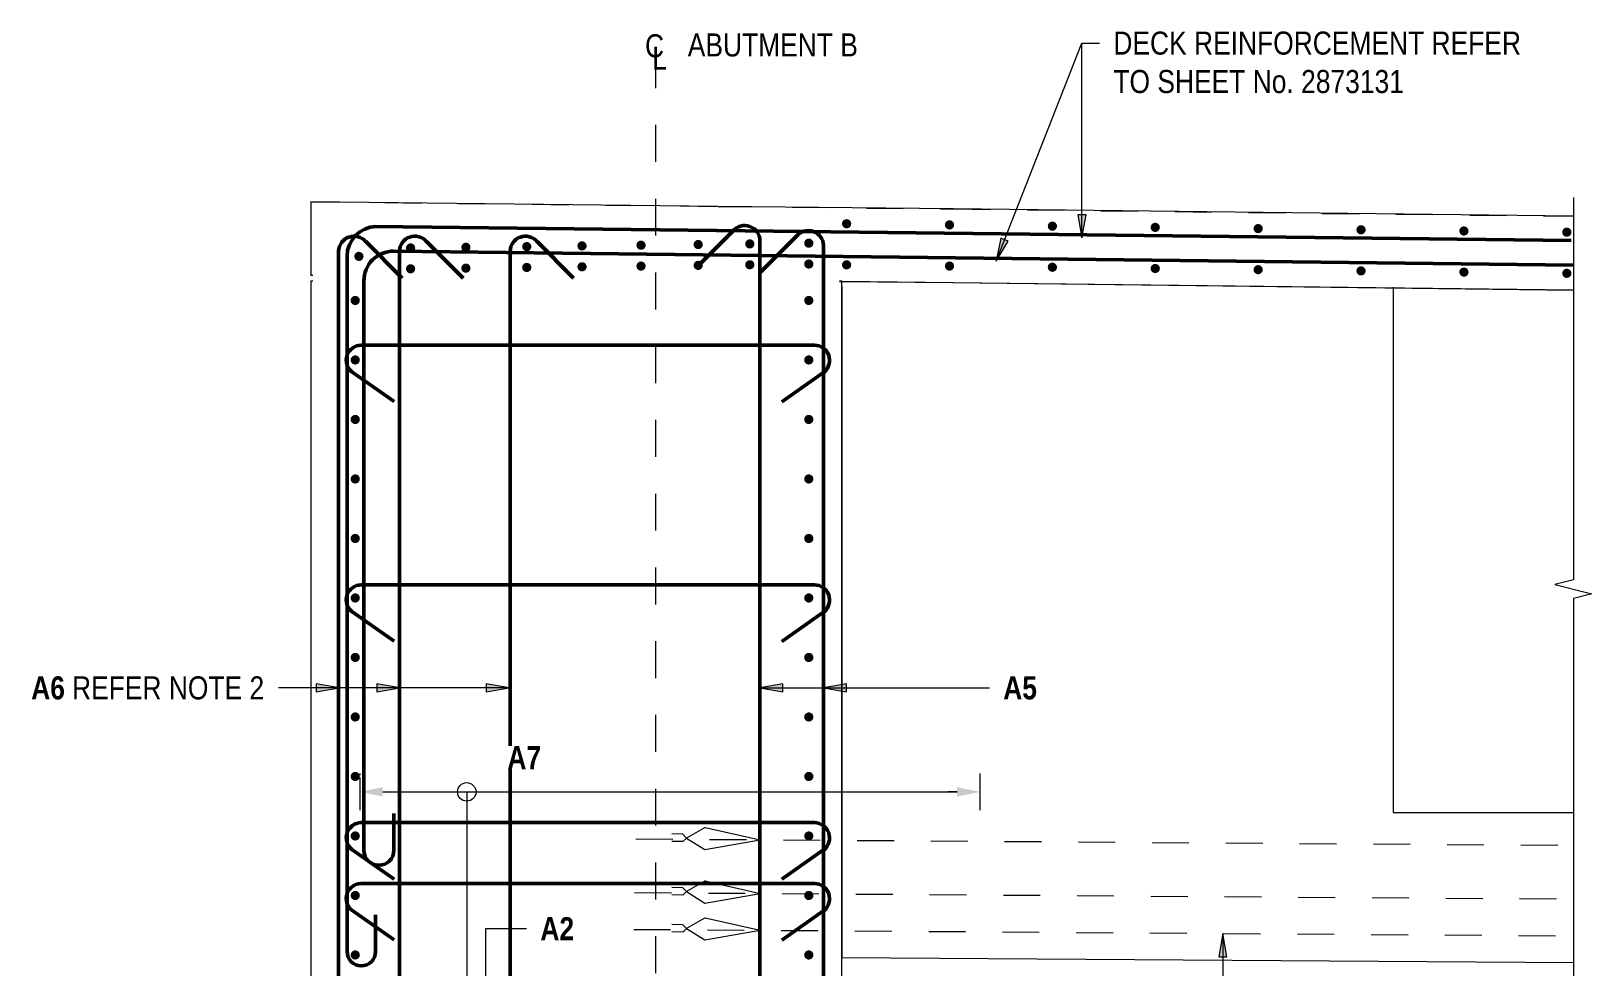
# Model space of a CAD drawing. Header units: metres. Extents: x -546.8 to -533.5, y 1.4 to 22.4.
# Drawn here: x -546.812 to -542.58, y 19.886 to 22.423 of the extents above; entities that cross this region are included whole.
import ezdxf

# ---------------------------------------------------------------- set-up
doc = ezdxf.new("R2010")
doc.units = ezdxf.units.M
for name, pattern in [('JacobsCenter', [0.015, 0.009, -0.0015, 0.003, -0.0015]), ('JacobsDash', [0.0045, 0.003, -0.0015]), ('JacobsGridLine', [0.0145, 0.01, -0.001, 0.0025, -0.001])]:
    doc.linetypes.add(name, pattern=pattern)
for name, color, linetype, lineweight in [('A-ANNO-NOTE', 7, 'Continuous', 9), ('A-DETL', 7, 'Continuous', 13), ('A-DETL-GENF', 7, 'Continuous', 9), ('A-FLOR', 7, 'Continuous', 50), ('A-FLOR-HDLN', 7, 'JacobsDash', 18), ('A-FLOR-PATT', 7, 'Continuous', 50), ('G-ANNO-TEXT', 7, 'Continuous', 9), ('S-BEAM', 7, 'Continuous', 50), ('S-BEAM-HDLN', 7, 'JacobsDash', 18), ('S-GRID', 7, 'Continuous', 9)]:
    doc.layers.add(name, color=color, linetype=linetype, lineweight=lineweight)
doc.styles.add('Arial Narrow', font='ARIALN.TTF', dxfattribs={"height": 0.0625})
doc.styles.add('Arial Narrow_B', font='ARIALNB.TTF', dxfattribs={"height": 0.0625})

# ---------------------------------------------------------------- blocks, each defined once
blk = doc.blocks.new('BREAK LINE - INPUT VIEW SCALE_R13 - Std Break-7577790-DRG-2873076 - SECTION 1')
at = {"layer": 'A-DETL-GENF'}
for p, q in [((-542.6299, 21.9727), (-542.6299, 20.9352)), ((-542.6299, 20.9352), (-542.6799, 20.9227)), ((-542.6799, 20.9227), (-542.5799, 20.8977)), ((-542.5799, 20.8977), (-542.6299, 20.8852)), ((-542.6299, 20.8852), (-542.6299, 19.8477))]:
    blk.add_line(p, q, dxfattribs=at)
blk = doc.blocks.new('B_Det_Reinf_Bar Section_2D_Grey - Reo Dot_Scale 25_Section-6572820-DRG-2873076 - SECTION 1')
at = {"layer": 'A-DETL-GENF', "true_color": 0xafafaf}
blk.add_hatch(color=253, dxfattribs=at).paths.add_polyline_path([(-544.7033, 21.8358), (-544.699, 21.8366), (-544.697, 21.8375), (-544.6944, 21.8394), (-544.6925, 21.842), (-544.6912, 21.845), (-544.6908, 21.8483), (-544.6912, 21.8515), (-544.6925, 21.8545), (-544.6944, 21.8571), (-544.697, 21.8591), (-544.7, 21.8604), (-544.7033, 21.8608), (-544.7065, 21.8604), (-544.7095, 21.8591), (-544.7121, 21.8571), (-544.7141, 21.8545), (-544.7154, 21.8515), (-544.7158, 21.8483), (-544.7152, 21.8448), (-544.7141, 21.842), (-544.7121, 21.8394), (-544.7095, 21.8375), (-544.7065, 21.8362)])
blk = doc.blocks.new('Reinforcement-TIE BAR 135_ - Lig-6678212-DRG-2873076 - SECTION 1')
at = {"layer": 'A-DETL-GENF', "lineweight": 50}
for p, q in [((-545.905, 21.8525), (-545.806, 21.7535)), ((-545.9783, 21.827), (-545.9783, 18.477)), ((-545.9055, 18.4519), (-545.8065, 18.5509))]:
    blk.add_line(p, q, dxfattribs=at)
for centre, radius, start, end in [((-545.9369, 21.826), 0.0414, 39.7212, 178.5979), ((-545.9372, 18.478), 0.0411, 181.4367, 320.5003)]:
    blk.add_arc(centre, radius, start, end, dxfattribs=at)
blk = doc.blocks.new('Reinforcement-TIE BAR 135_ - Lig-6678485-DRG-2873076 - SECTION 1')
at = {"layer": 'A-DETL-GENF', "lineweight": 50}
for p, q in [((-544.7366, 21.8675), (-544.8356, 21.7685)), ((-544.6633, 21.842), (-544.6633, 18.477)), ((-544.7361, 18.4519), (-544.8351, 18.5509))]:
    blk.add_line(p, q, dxfattribs=at)
for centre, radius, start, end in [((-544.7047, 21.841), 0.0414, 1.4021, 140.2788), ((-544.7044, 18.478), 0.0411, 219.4997, 358.5633)]:
    blk.add_arc(centre, radius, start, end, dxfattribs=at)
blk = doc.blocks.new('T2DExtentArrowReinf_v1 - Extent-7549619-DRG-2873076 - SECTION 1')
at = {"layer": 'A-DETL-GENF'}
for p, q in [((-545.9212, 20.3704), (-545.9212, 20.3504)), ((-545.8587, 20.3604), (-544.3012, 20.3604)), ((-545.6308, 20.3604), (-545.6308, 19.8064)), ((-544.2387, 20.3504), (-544.2387, 20.3604))]:
    blk.add_line(p, q, dxfattribs=at)
blk = doc.blocks.new('Repeating Detail - Reo Dot_Scale 25_Section-6572820-DRG-2873076 - SECTION 1')
at = {"layer": 'A-DETL-GENF', "true_color": 0xafafaf}
for points in [[(-544.7033, 21.6805), (-544.699, 21.6814), (-544.697, 21.6822), (-544.6944, 21.6842), (-544.6925, 21.6868), (-544.6912, 21.6898), (-544.6908, 21.693), (-544.6912, 21.6963), (-544.6925, 21.6993), (-544.6944, 21.7019), (-544.697, 21.7038), (-544.7, 21.7051), (-544.7033, 21.7055), (-544.7065, 21.7051), (-544.7095, 21.7038), (-544.7121, 21.7019), (-544.7141, 21.6993), (-544.7154, 21.6963), (-544.7158, 21.693), (-544.7154, 21.6898), (-544.7141, 21.6868), (-544.7121, 21.6842), (-544.7095, 21.6822), (-544.7065, 21.6809)], [(-544.7033, 21.5192), (-544.699, 21.52), (-544.697, 21.5208), (-544.6944, 21.5228), (-544.6925, 21.5254), (-544.6912, 21.5284), (-544.6908, 21.5317), (-544.6912, 21.5349), (-544.6925, 21.5379), (-544.6944, 21.5405), (-544.697, 21.5425), (-544.7, 21.5437), (-544.7033, 21.5442), (-544.7065, 21.5437), (-544.7095, 21.5425), (-544.7121, 21.5405), (-544.7141, 21.5379), (-544.7154, 21.5349), (-544.7158, 21.5317), (-544.7154, 21.5284), (-544.7141, 21.5254), (-544.7121, 21.5228), (-544.7095, 21.5208), (-544.7065, 21.5196)], [(-544.7033, 21.3578), (-544.699, 21.3586), (-544.697, 21.3595), (-544.6944, 21.3615), (-544.6925, 21.364), (-544.6912, 21.3671), (-544.6908, 21.3703), (-544.6912, 21.3735), (-544.6925, 21.3765), (-544.6944, 21.3791), (-544.697, 21.3811), (-544.7, 21.3824), (-544.7033, 21.3828), (-544.7065, 21.3824), (-544.7095, 21.3811), (-544.7121, 21.3791), (-544.7141, 21.3765), (-544.7154, 21.3735), (-544.7158, 21.3703), (-544.7154, 21.3671), (-544.7141, 21.364), (-544.7121, 21.3615), (-544.7095, 21.3595), (-544.7065, 21.3582)], [(-544.7033, 21.1964), (-544.699, 21.1973), (-544.697, 21.1981), (-544.6944, 21.2001), (-544.6925, 21.2027), (-544.6912, 21.2057), (-544.6908, 21.2089), (-544.6912, 21.2122), (-544.6925, 21.2152), (-544.6944, 21.2178), (-544.697, 21.2198), (-544.7, 21.221), (-544.7033, 21.2214), (-544.7065, 21.221), (-544.7095, 21.2198), (-544.7121, 21.2178), (-544.7141, 21.2152), (-544.7154, 21.2122), (-544.7158, 21.2089), (-544.7154, 21.2057), (-544.7141, 21.2027), (-544.7121, 21.2001), (-544.7095, 21.1981), (-544.7065, 21.1969)], [(-544.7033, 21.0351), (-544.699, 21.0359), (-544.697, 21.0367), (-544.6944, 21.0387), (-544.6925, 21.0413), (-544.6912, 21.0443), (-544.6908, 21.0476), (-544.6912, 21.0508), (-544.6925, 21.0538), (-544.6944, 21.0564), (-544.697, 21.0584), (-544.7, 21.0596), (-544.7033, 21.0601), (-544.7065, 21.0596), (-544.7095, 21.0584), (-544.7121, 21.0564), (-544.7141, 21.0538), (-544.7154, 21.0508), (-544.7158, 21.0476), (-544.7154, 21.0443), (-544.7141, 21.0413), (-544.7121, 21.0387), (-544.7095, 21.0367), (-544.7065, 21.0355)], [(-544.7033, 20.8737), (-544.699, 20.8746), (-544.697, 20.8754), (-544.6944, 20.8774), (-544.6925, 20.88), (-544.6912, 20.883), (-544.6908, 20.8862), (-544.6912, 20.8894), (-544.6925, 20.8925), (-544.6944, 20.895), (-544.697, 20.897), (-544.7, 20.8983), (-544.7033, 20.8987), (-544.7065, 20.8983), (-544.7095, 20.897), (-544.7121, 20.895), (-544.7141, 20.8925), (-544.7154, 20.8894), (-544.7158, 20.8862), (-544.7154, 20.883), (-544.7141, 20.88), (-544.7121, 20.8774), (-544.7095, 20.8754), (-544.7065, 20.8741)], [(-544.7033, 20.7123), (-544.699, 20.7132), (-544.697, 20.714), (-544.6944, 20.716), (-544.6925, 20.7186), (-544.6912, 20.7216), (-544.6908, 20.7248), (-544.6912, 20.7281), (-544.6925, 20.7311), (-544.6944, 20.7337), (-544.697, 20.7357), (-544.7, 20.7369), (-544.7033, 20.7373), (-544.7065, 20.7369), (-544.7095, 20.7357), (-544.7121, 20.7337), (-544.7141, 20.7311), (-544.7154, 20.7281), (-544.7158, 20.7248), (-544.7154, 20.7216), (-544.7141, 20.7186), (-544.7121, 20.716), (-544.7095, 20.714), (-544.7065, 20.7128)], [(-544.7033, 20.551), (-544.699, 20.5518), (-544.697, 20.5526), (-544.6944, 20.5546), (-544.6925, 20.5572), (-544.6912, 20.5602), (-544.6908, 20.5635), (-544.6912, 20.5667), (-544.6925, 20.5697), (-544.6944, 20.5723), (-544.697, 20.5743), (-544.7, 20.5755), (-544.7033, 20.576), (-544.7065, 20.5755), (-544.7095, 20.5743), (-544.7122, 20.5722), (-544.7141, 20.5697), (-544.7154, 20.5667), (-544.7158, 20.5635), (-544.7154, 20.5602), (-544.7141, 20.5572), (-544.7121, 20.5546), (-544.7095, 20.5526), (-544.7065, 20.5514)], [(-544.7033, 20.3896), (-544.699, 20.3905), (-544.697, 20.3913), (-544.6944, 20.3933), (-544.6925, 20.3959), (-544.6912, 20.3989), (-544.6908, 20.4021), (-544.6912, 20.4053), (-544.6925, 20.4084), (-544.6944, 20.4109), (-544.697, 20.4129), (-544.7, 20.4142), (-544.7033, 20.4146), (-544.7065, 20.4142), (-544.7095, 20.4129), (-544.7121, 20.4109), (-544.7143, 20.408), (-544.7154, 20.4053), (-544.7158, 20.4021), (-544.7154, 20.3989), (-544.7141, 20.3959), (-544.7121, 20.3933), (-544.7095, 20.3913), (-544.7065, 20.39)], [(-544.7033, 20.2282), (-544.699, 20.2291), (-544.697, 20.2299), (-544.6944, 20.2319), (-544.6925, 20.2345), (-544.6912, 20.2375), (-544.6908, 20.2407), (-544.6912, 20.244), (-544.6925, 20.247), (-544.6944, 20.2496), (-544.697, 20.2516), (-544.7, 20.2528), (-544.7033, 20.2532), (-544.7065, 20.2528), (-544.7095, 20.2516), (-544.7121, 20.2496), (-544.7141, 20.247), (-544.7154, 20.2438), (-544.7158, 20.2407), (-544.7154, 20.2375), (-544.7141, 20.2345), (-544.7121, 20.2319), (-544.7095, 20.2299), (-544.7065, 20.2287)], [(-544.7033, 20.0669), (-544.699, 20.0677), (-544.697, 20.0686), (-544.6944, 20.0705), (-544.6925, 20.0731), (-544.6912, 20.0761), (-544.6908, 20.0796), (-544.6912, 20.0826), (-544.6925, 20.0856), (-544.6944, 20.0882), (-544.697, 20.0902), (-544.7, 20.0915), (-544.7033, 20.0919), (-544.7065, 20.0915), (-544.7095, 20.0902), (-544.7121, 20.0882), (-544.7141, 20.0856), (-544.7154, 20.0826), (-544.7158, 20.0794), (-544.7154, 20.0761), (-544.7141, 20.0731), (-544.7121, 20.0705), (-544.7095, 20.0686), (-544.7065, 20.0673)], [(-544.7033, 19.9055), (-544.699, 19.9064), (-544.697, 19.9072), (-544.6944, 19.9092), (-544.6925, 19.9118), (-544.6911, 19.9153), (-544.6908, 19.918), (-544.6912, 19.9213), (-544.6925, 19.9243), (-544.6944, 19.9269), (-544.697, 19.9288), (-544.7, 19.9301), (-544.7033, 19.9305), (-544.7065, 19.9301), (-544.7095, 19.9288), (-544.7121, 19.9269), (-544.7141, 19.9243), (-544.7154, 19.9213), (-544.7158, 19.918), (-544.7154, 19.9148), (-544.7141, 19.9118), (-544.7121, 19.9092), (-544.7095, 19.9072), (-544.7065, 19.9059)]]:
    blk.add_hatch(color=253, dxfattribs=at).paths.add_polyline_path(points)
blk = doc.blocks.new('Repeating Detail - Reo Dot_Scale 25_Section-V4-DRG-2873076 - SECTION 1')
at = {"layer": 'A-DETL-GENF', "true_color": 0xafafaf}
for points in [[(-544.6009, 21.8886), (-544.5977, 21.889), (-544.5947, 21.8902), (-544.592, 21.8922), (-544.59, 21.8947), (-544.5887, 21.8977), (-544.5883, 21.901), (-544.5887, 21.9042), (-544.5899, 21.9072), (-544.5918, 21.9098), (-544.5944, 21.9119), (-544.5974, 21.9131), (-544.6006, 21.9136), (-544.6039, 21.9132), (-544.6069, 21.912), (-544.6095, 21.91), (-544.6115, 21.9075), (-544.6128, 21.9045), (-544.6133, 21.9012), (-544.6129, 21.898), (-544.6117, 21.895), (-544.6097, 21.8924), (-544.6072, 21.8904), (-544.6042, 21.8891)], [(-544.3219, 21.8853), (-544.3184, 21.8858), (-544.3156, 21.8869), (-544.313, 21.8889), (-544.311, 21.8915), (-544.3097, 21.8945), (-544.3093, 21.8977), (-544.3096, 21.9009), (-544.3109, 21.9039), (-544.3128, 21.9066), (-544.3154, 21.9086), (-544.3184, 21.9099), (-544.3216, 21.9103), (-544.3249, 21.9099), (-544.3279, 21.9087), (-544.3305, 21.9068), (-544.3325, 21.9042), (-544.3338, 21.9012), (-544.3343, 21.898), (-544.3339, 21.8947), (-544.3327, 21.8917), (-544.3307, 21.8891), (-544.3281, 21.8871), (-544.3251, 21.8858)], [(-544.0429, 21.8821), (-544.0396, 21.8824), (-544.0366, 21.8837), (-544.0338, 21.8858), (-544.032, 21.8882), (-544.0307, 21.8912), (-544.0302, 21.8944), (-544.0306, 21.8976), (-544.0318, 21.9007), (-544.0338, 21.9033), (-544.0364, 21.9053), (-544.0394, 21.9066), (-544.0426, 21.9071), (-544.0458, 21.9067), (-544.0489, 21.9054), (-544.0515, 21.9035), (-544.0535, 21.9009), (-544.0548, 21.8979), (-544.0552, 21.8947), (-544.0548, 21.8915), (-544.0536, 21.8884), (-544.0517, 21.8858), (-544.0491, 21.8838), (-544.0461, 21.8825)], [(-543.7639, 21.8788), (-543.7606, 21.8792), (-543.7576, 21.8804), (-543.755, 21.8823), (-543.7526, 21.8858), (-543.7517, 21.8879), (-543.7512, 21.8911), (-543.7516, 21.8944), (-543.7528, 21.8974), (-543.7548, 21.9), (-543.7573, 21.902), (-543.7603, 21.9033), (-543.7636, 21.9038), (-543.7668, 21.9034), (-543.7698, 21.9022), (-543.7724, 21.9002), (-543.7745, 21.8977), (-543.7757, 21.8947), (-543.7762, 21.8914), (-543.7758, 21.8882), (-543.7746, 21.8852), (-543.7727, 21.8825), (-543.7701, 21.8805), (-543.7671, 21.8792)], [(-543.4848, 21.8755), (-543.4816, 21.8759), (-543.4786, 21.8771), (-543.476, 21.8791), (-543.4739, 21.8816), (-543.4726, 21.8846), (-543.4722, 21.8879), (-543.4726, 21.8911), (-543.4738, 21.8941), (-543.4757, 21.8967), (-543.4783, 21.8988), (-543.4813, 21.9), (-543.4845, 21.9005), (-543.4878, 21.9001), (-543.4908, 21.8989), (-543.4934, 21.8969), (-543.4954, 21.8944), (-543.4967, 21.8914), (-543.4972, 21.8881), (-543.4968, 21.8849), (-543.4956, 21.8819), (-543.4936, 21.8793), (-543.4911, 21.8772), (-543.4881, 21.876)], [(-543.2058, 21.8722), (-543.2026, 21.8726), (-543.1995, 21.8738), (-543.1969, 21.8758), (-543.1949, 21.8783), (-543.1936, 21.8813), (-543.1932, 21.8846), (-543.1935, 21.8878), (-543.1948, 21.8908), (-543.1967, 21.8935), (-543.1993, 21.8955), (-543.2023, 21.8968), (-543.2055, 21.8972), (-543.2088, 21.8968), (-543.2118, 21.8956), (-543.2144, 21.8937), (-543.2164, 21.8911), (-543.2177, 21.8881), (-543.2182, 21.8849), (-543.2178, 21.8816), (-543.2166, 21.8786), (-543.2146, 21.876), (-543.212, 21.874), (-543.209, 21.8727)], [(-542.9268, 21.8689), (-542.9235, 21.8693), (-542.9205, 21.8706), (-542.9179, 21.8725), (-542.9159, 21.8751), (-542.9146, 21.8781), (-542.9141, 21.8813), (-542.9145, 21.8845), (-542.9157, 21.8876), (-542.9177, 21.8902), (-542.9203, 21.8922), (-542.9233, 21.8935), (-542.9265, 21.8939), (-542.9297, 21.8936), (-542.9328, 21.8923), (-542.9354, 21.8904), (-542.9374, 21.8878), (-542.9387, 21.8848), (-542.9391, 21.8816), (-542.9387, 21.8784), (-542.9375, 21.8753), (-542.9356, 21.8727), (-542.933, 21.8707), (-542.93, 21.8694)], [(-542.6478, 21.8657), (-542.6445, 21.8661), (-542.6415, 21.8673), (-542.6389, 21.8692), (-542.6369, 21.8718), (-542.6356, 21.8748), (-542.6351, 21.878), (-542.6355, 21.8813), (-542.6367, 21.8843), (-542.6387, 21.8869), (-542.6412, 21.8889), (-542.6442, 21.8902), (-542.6475, 21.8907), (-542.6507, 21.8903), (-542.6537, 21.8891), (-542.6563, 21.8871), (-542.6584, 21.8845), (-542.6596, 21.8815), (-542.6601, 21.8783), (-542.6597, 21.8751), (-542.6585, 21.872), (-542.6566, 21.8694), (-542.654, 21.8674), (-542.651, 21.8661)]]:
    blk.add_hatch(color=253, dxfattribs=at).paths.add_polyline_path(points)
blk = doc.blocks.new('Reinforcement-TIE BAR 135__Grey Light - Lig-7549495-DRG-2873076 - SECTION 1')
at = {"layer": 'A-DETL-GENF', "color": 253, "lineweight": 50, "true_color": 0xafafaf}
for p, q in [((-544.6876, 21.572), (-545.9176, 21.572)), ((-545.9427, 21.4992), (-545.828, 21.4189)), ((-544.6621, 21.4987), (-544.7768, 21.4184))]:
    blk.add_line(p, q, dxfattribs=at)
for centre, radius, start, end in [((-545.9166, 21.5309), 0.0411, 91.4436, 230.5081), ((-544.6886, 21.5305), 0.0415, 309.7228, 88.6063)]:
    blk.add_arc(centre, radius, start, end, dxfattribs=at)
blk = doc.blocks.new('CS_Annot_Centreline Symbol1 - CS_Annot_Centreline Symbol 2-5069981-DRG-2873076 - SECTION 1')
at = {"layer": 'A-ANNO-NOTE', "char_height": 0.0625, "attachment_point": 1, "style": 'Arial Narrow'}
for s, insert, width in [('C  ', (-545.1474, 22.4149), 0.110232), ('L', (-545.1279, 22.3815), 0.048101)]:
    blk.add_mtext(s, dxfattribs=dict(at, insert=insert, width=width))

msp = doc.modelspace()

# ---------------------------------------------------------------- hatches: boundary and pattern name
at = {"layer": 'A-ANNO-NOTE'}
for points in [[(-545.8587, 20.3479), (-545.8587, 20.3729), (-545.9212, 20.3604), (-545.8612, 20.3484)], [(-544.3012, 20.3479), (-544.2387, 20.3604), (-544.3012, 20.3729)]]:
    msp.add_hatch(color=256, dxfattribs=at).paths.add_polyline_path(points)
at = {"layer": 'A-FLOR-PATT', "true_color": 0xc0c0c0}
for points in [[(-546.048, 21.7605), (-546.048, 21.7606), (-546.0535, 21.7605)], [(-544.3109, 21.7412), (-544.3121, 21.7414), (-544.3121, 21.7413)], [(-542.6299, 21.7212), (-542.6299, 21.7213), (-542.6653, 21.7216)]]:
    msp.add_hatch(color=9, dxfattribs=at).paths.add_polyline_path(points)
at = {"layer": 'G-ANNO-TEXT'}
for points in [[(-543.9625, 21.8631), (-543.9514, 21.9256), (-543.9735, 21.9256)], [(-544.1956, 21.8), (-544.1624, 21.8541), (-544.1829, 21.8622)], [(-545.9772, 20.6424), (-546.0397, 20.6534), (-546.0397, 20.6314)], [(-545.8123, 20.6424), (-545.8748, 20.6534), (-545.8748, 20.6314)], [(-545.5159, 20.6424), (-545.5784, 20.6534), (-545.5784, 20.6314)], [(-544.8358, 20.6424), (-544.7733, 20.6314), (-544.7733, 20.6534)], [(-544.6632, 20.6424), (-544.6007, 20.6314), (-544.6007, 20.6534)], [(-543.5806, 19.9759), (-543.5917, 19.9134), (-543.5696, 19.9134)]]:
    msp.add_hatch(color=256, dxfattribs=at).paths.add_polyline_path(points)

# ---------------------------------------------------------------- linework, layer by layer
at = {"layer": 'A-ANNO-NOTE'}
for p, q in [((-545.9212, 20.4104), (-545.9212, 20.4053)), ((-544.2387, 20.3104), (-544.2387, 20.4104)), ((-545.9212, 20.3989), (-545.9212, 20.3104)), ((-545.8587, 20.3604), (-545.8337, 20.3604)), ((-544.3012, 20.3604), (-544.3262, 20.3604))]:
    msp.add_line(p, q, dxfattribs=at)
msp.add_circle((-545.6308, 20.3604), 0.025, dxfattribs=at)
at = {"layer": 'A-DETL', "color": 8, "lineweight": 50, "true_color": 0x808080}
for p, q in [((-542.6356, 21.8555), (-545.8804, 21.8936)), ((-545.9555, 21.8132), (-545.9555, 19.927)), ((-542.6299, 21.7889), (-545.8289, 21.8266)), ((-545.9099, 21.7466), (-545.9099, 20.202)), ((-545.8283, 20.302), (-545.8283, 20.202)), ((-545.8783, 20.027), (-545.8783, 19.927))]:
    msp.add_line(p, q, dxfattribs=at)
at = {"layer": 'A-DETL'}
for p, q in [((-544.6136, 21.7313), (-544.6136, 19.9113)), ((-543.1187, 21.7292), (-543.1187, 20.3042)), ((-543.1187, 20.3042), (-542.6299, 20.3042)), ((-544.6136, 19.9113), (-542.6299, 19.8975))]:
    msp.add_line(p, q, dxfattribs=at)
at = {"layer": 'A-DETL', "color": 8, "linetype": 'JacobsCenter', "lineweight": 18, "true_color": 0x808080}
for p, q in [((-545.1722, 20.233), (-542.6143, 20.2152)), ((-545.1757, 20.0874), (-542.6179, 20.0697)), ((-545.1782, 19.9875), (-542.6204, 19.9697))]:
    msp.add_line(p, q, dxfattribs=at)
at = {"layer": 'A-DETL', "color": 8, "lineweight": 18, "true_color": 0x808080}
for p, q in [((-545.0445, 20.2454), (-545.0745, 20.2461)), ((-545.0347, 20.2351), (-545.045, 20.2254)), ((-545.0347, 20.2351), (-545.0445, 20.2454)), ((-544.984, 20.2639), (-545.0347, 20.2351)), ((-545.0347, 20.2351), (-544.9855, 20.2039)), ((-544.9855, 20.2039), (-544.8348, 20.2302)), ((-544.984, 20.2639), (-544.8348, 20.2302)), ((-545.045, 20.2254), (-545.075, 20.2261)), ((-544.984, 20.1188), (-545.0347, 20.09)), ((-544.984, 20.1188), (-544.8348, 20.0851)), ((-545.045, 20.0803), (-545.075, 20.081)), ((-545.0445, 20.1002), (-545.0745, 20.101)), ((-545.0347, 20.09), (-545.045, 20.0803)), ((-545.0347, 20.09), (-545.0445, 20.1002)), ((-545.0347, 20.09), (-544.9855, 20.0588)), ((-544.9855, 20.0588), (-544.8348, 20.0851)), ((-544.984, 20.0188), (-545.0347, 19.99)), ((-544.984, 20.0188), (-544.8348, 19.9851)), ((-545.045, 19.9802), (-545.075, 19.981)), ((-545.0445, 20.0002), (-545.0745, 20.001)), ((-545.0347, 19.99), (-545.045, 19.9802)), ((-545.0347, 19.99), (-545.0445, 20.0002)), ((-545.0347, 19.99), (-544.9855, 19.9588)), ((-544.9855, 19.9588), (-544.8348, 19.9851))]:
    msp.add_line(p, q, dxfattribs=at)
at = {"layer": 'A-DETL', "color": 8, "lineweight": 50, "true_color": 0x808080}
for centre, radius, start, end in [((-545.8755, 21.8132), 0.08, 90.6865, 180), ((-545.8299, 21.7466), 0.08, 89.3254, 180), ((-545.8691, 20.202), 0.0408, 180, 0), ((-545.9169, 19.927), 0.0386, 180, 0)]:
    msp.add_arc(centre, radius, start, end, dxfattribs=at)
at = {"layer": 'A-FLOR', "lineweight": 13}
for p, q in [((-546.0535, 21.9607), (-546.0535, 21.7607)), ((-544.9503, 21.9483), (-546.0535, 21.9607)), ((-544.3121, 21.9414), (-544.9503, 21.9483)), ((-542.6299, 21.9213), (-544.3121, 21.9414)), ((-546.0535, 21.7605), (-546.0535, 21.7607)), ((-546.048, 21.7605), (-546.0535, 21.7605)), ((-544.6198, 21.7447), (-544.3121, 21.7414)), ((-544.311, 21.7412), (-544.6136, 21.7445)), ((-544.3121, 21.7414), (-542.6299, 21.7213)), ((-544.3121, 21.7414), (-544.3109, 21.7412)), ((-542.6299, 21.7212), (-544.3109, 21.7412))]:
    msp.add_line(p, q, dxfattribs=at)
at = {"layer": 'A-FLOR-HDLN', "lineweight": 13}
for p, q in [((-546.0534, 21.9605), (-544.9476, 21.9481)), ((-544.9492, 21.9482), (-544.9472, 21.9481)), ((-544.9472, 21.9481), (-544.311, 21.9412)), ((-544.3109, 21.9412), (-544.3117, 21.9413)), ((-544.3109, 21.9412), (-542.6299, 21.9212)), ((-544.6137, 21.7445), (-544.6198, 21.7446))]:
    msp.add_line(p, q, dxfattribs=at)
at = {"layer": 'G-ANNO-TEXT'}
for p, q in [((-544.1956, 21.8), (-543.9625, 22.391)), ((-543.9625, 22.391), (-543.9149, 22.391)), ((-543.9625, 22.391), (-543.9149, 22.391)), ((-543.9625, 21.8631), (-543.9625, 22.391)), ((-543.9514, 21.9256), (-543.9735, 21.9256)), ((-543.9735, 21.9256), (-543.9625, 21.8631)), ((-543.9625, 21.8631), (-543.9514, 21.9256)), ((-544.1829, 21.8622), (-544.1956, 21.8)), ((-544.1956, 21.8), (-544.1624, 21.8541)), ((-544.1624, 21.8541), (-544.1829, 21.8622)), ((-545.9772, 20.6424), (-546.0397, 20.6534)), ((-546.0397, 20.6534), (-546.0397, 20.6314)), ((-545.8123, 20.6424), (-545.8748, 20.6534)), ((-545.8748, 20.6534), (-545.8748, 20.6314)), ((-545.5159, 20.6424), (-545.5784, 20.6534)), ((-545.5784, 20.6534), (-545.5784, 20.6314)), ((-544.7733, 20.6534), (-544.8358, 20.6424)), ((-544.7733, 20.6314), (-544.7733, 20.6534)), ((-544.6007, 20.6534), (-544.6632, 20.6424)), ((-544.6007, 20.6314), (-544.6007, 20.6534)), ((-546.1396, 20.6424), (-546.1412, 20.6424)), ((-545.5159, 20.6424), (-546.1396, 20.6424)), ((-545.9772, 20.6424), (-546.1396, 20.6424)), ((-545.8123, 20.6424), (-546.1396, 20.6424)), ((-546.0397, 20.6314), (-545.9772, 20.6424)), ((-545.8748, 20.6314), (-545.8123, 20.6424)), ((-545.5784, 20.6314), (-545.5159, 20.6424)), ((-544.8358, 20.6424), (-544.7733, 20.6314)), ((-544.8358, 20.6424), (-544.2135, 20.6424)), ((-544.6632, 20.6424), (-544.6007, 20.6314)), ((-544.6632, 20.6424), (-544.2135, 20.6424)), ((-545.5793, 19.9894), (-545.4688, 19.9894)), ((-545.5793, 19.8064), (-545.5793, 19.9894)), ((-543.5806, 19.9759), (-543.5917, 19.9134)), ((-543.5696, 19.9134), (-543.5806, 19.9759)), ((-543.5806, 19.9759), (-543.5806, 19.666)), ((-543.5917, 19.9134), (-543.5696, 19.9134))]:
    msp.add_line(p, q, dxfattribs=at)
at = {"layer": 'S-BEAM', "lineweight": 13}
for p, q in [((-546.0536, 21.7467), (-546.0536, 18.3562)), ((-544.6136, 19.8564), (-544.6136, 21.7467))]:
    msp.add_line(p, q, dxfattribs=at)
at = {"layer": 'S-BEAM-HDLN', "color": 8, "lineweight": 13, "true_color": 0x808080}
for p, q in [((-546.0536, 21.7466), (-546.048, 21.7466)), ((-544.6198, 21.7466), (-544.6136, 21.7466))]:
    msp.add_line(p, q, dxfattribs=at)
at = {"layer": 'S-GRID', "linetype": 'JacobsGridLine', "lineweight": 18}
msp.add_line((-545.1185, 17.2689), (-545.1185, 22.3579), dxfattribs=at)

# ---------------------------------------------------------------- block references
at = {"layer": 'A-ANNO-NOTE'}
msp.add_blockref('CS_Annot_Centreline Symbol1 - CS_Annot_Centreline Symbol 2-5069981-DRG-2873076 - SECTION 1', (0, 0), dxfattribs=at)
at = {"layer": 'A-DETL-GENF'}
for name, p in [('BREAK LINE - INPUT VIEW SCALE_R13 - Std Break-7577790-DRG-2873076 - SECTION 1', (0, 0)), ('Reinforcement-TIE BAR 135_ - Lig-6678485-DRG-2873076 - SECTION 1', (-0.1725, 0.0138)), ('Reinforcement-TIE BAR 135_ - Lig-6678485-DRG-2873076 - SECTION 1', (0, 0)), ('Reinforcement-TIE BAR 135_ - Lig-6678212-DRG-2873076 - SECTION 1', (0, 0)), ('Reinforcement-TIE BAR 135_ - Lig-6678212-DRG-2873076 - SECTION 1', (0.165, 0)), ('Reinforcement-TIE BAR 135_ - Lig-6678212-DRG-2873076 - SECTION 1', (0.465, 0)), ('T2DExtentArrowReinf_v1 - Extent-7549619-DRG-2873076 - SECTION 1', (0, 0))]:
    msp.add_blockref(name, p, dxfattribs=at)
at = {"layer": 'A-DETL-GENF', "color": 253, "true_color": 0xafafaf}
for name, p in [('Repeating Detail - Reo Dot_Scale 25_Section-V4-DRG-2873076 - SECTION 1', (0, 0)), ('B_Det_Reinf_Bar Section_2D_Grey - Reo Dot_Scale 25_Section-6572820-DRG-2873076 - SECTION 1', (-1.0799, -0.0129)), ('B_Det_Reinf_Bar Section_2D_Grey - Reo Dot_Scale 25_Section-6572820-DRG-2873076 - SECTION 1', (-0.9299, -0.0111)), ('B_Det_Reinf_Bar Section_2D_Grey - Reo Dot_Scale 25_Section-6572820-DRG-2873076 - SECTION 1', (-0.7649, -0.0092)), ('B_Det_Reinf_Bar Section_2D_Grey - Reo Dot_Scale 25_Section-6572820-DRG-2873076 - SECTION 1', (-0.615, -0.0074)), ('B_Det_Reinf_Bar Section_2D_Grey - Reo Dot_Scale 25_Section-6572820-DRG-2873076 - SECTION 1', (-0.455, -0.0055)), ('B_Det_Reinf_Bar Section_2D_Grey - Reo Dot_Scale 25_Section-6572820-DRG-2873076 - SECTION 1', (-0.3, -0.0036)), ('B_Det_Reinf_Bar Section_2D_Grey - Reo Dot_Scale 25_Section-6572820-DRG-2873076 - SECTION 1', (-0.16, -0.0019)), ('B_Det_Reinf_Bar Section_2D_Grey - Reo Dot_Scale 25_Section-6572820-DRG-2873076 - SECTION 1', (0, 0)), ('B_Det_Reinf_Bar Section_2D_Grey - Reo Dot_Scale 25_Section-6572820-DRG-2873076 - SECTION 1', (-1.22, -0.0357)), ('B_Det_Reinf_Bar Section_2D_Grey - Reo Dot_Scale 25_Section-6572820-DRG-2873076 - SECTION 1', (-0.615, -0.0639)), ('B_Det_Reinf_Bar Section_2D_Grey - Reo Dot_Scale 25_Section-6572820-DRG-2873076 - SECTION 1', (-0.455, -0.062)), ('B_Det_Reinf_Bar Section_2D_Grey - Reo Dot_Scale 25_Section-6572820-DRG-2873076 - SECTION 1', (-0.3, -0.0601)), ('B_Det_Reinf_Bar Section_2D_Grey - Reo Dot_Scale 25_Section-6572820-DRG-2873076 - SECTION 1', (-0.16, -0.0585)), ('B_Det_Reinf_Bar Section_2D_Grey - Reo Dot_Scale 25_Section-6572820-DRG-2873076 - SECTION 1', (0, -0.0565)), ('Repeating Detail - Reo Dot_Scale 25_Section-V4-DRG-2873076 - SECTION 1', (0, -0.1115)), ('B_Det_Reinf_Bar Section_2D_Grey - Reo Dot_Scale 25_Section-6572820-DRG-2873076 - SECTION 1', (-1.0799, -0.0695)), ('B_Det_Reinf_Bar Section_2D_Grey - Reo Dot_Scale 25_Section-6572820-DRG-2873076 - SECTION 1', (-0.9299, -0.0677)), ('B_Det_Reinf_Bar Section_2D_Grey - Reo Dot_Scale 25_Section-6572820-DRG-2873076 - SECTION 1', (-0.7649, -0.0657)), ('Repeating Detail - Reo Dot_Scale 25_Section-6572820-DRG-2873076 - SECTION 1', (-1.23, 0)), ('Repeating Detail - Reo Dot_Scale 25_Section-6572820-DRG-2873076 - SECTION 1', (0, 0)), ('Reinforcement-TIE BAR 135__Grey Light - Lig-7549495-DRG-2873076 - SECTION 1', (0, 0)), ('Reinforcement-TIE BAR 135__Grey Light - Lig-7549495-DRG-2873076 - SECTION 1', (0, -0.65)), ('Reinforcement-TIE BAR 135__Grey Light - Lig-7549495-DRG-2873076 - SECTION 1', (0, -1.295)), ('Reinforcement-TIE BAR 135__Grey Light - Lig-7549495-DRG-2873076 - SECTION 1', (0, -1.46))]:
    msp.add_blockref(name, p, dxfattribs=at)

# ---------------------------------------------------------------- texts
at = {"layer": 'A-ANNO-NOTE', "insert": (-545.0315, 22.4172), "char_height": 0.0625, "attachment_point": 1, "style": 'Arial Narrow', "bg_fill": 3, "box_fill_scale": 1, "bg_fill_color": 256, "bg_fill_true_color": 13158600, "bg_fill_transparency": 0}
msp.add_mtext('ABUTMENT B', dxfattribs=at)
at = {"layer": 'G-ANNO-TEXT', "char_height": 0.0625, "attachment_point": 1, "bg_fill": 3, "box_fill_scale": 1, "bg_fill_color": 256, "bg_fill_transparency": 0}
for s, insert, style in [('DECK REINFORCEMENT REFER ', (-543.8774, 22.4223), 'Arial Narrow'), ('TO SHEET No. 2873131', (-543.8774, 22.3181), 'Arial Narrow'), ('A6 ', (-546.8121, 20.6737), 'Arial Narrow_B'), ('A5', (-544.176, 20.6737), 'Arial Narrow_B')]:
    msp.add_mtext(s, dxfattribs=dict(at, insert=insert, style=style))

# ---------------------------------------------------------------- next in the draw order: texts
for s, insert, style in [('REFER NOTE 2', (-546.7013, 20.6737), 'Arial Narrow'), ('A7', (-545.5208, 20.4843), 'Arial Narrow_B'), ('A2', (-545.4313, 20.0206), 'Arial Narrow_B')]:
    msp.add_mtext(s, dxfattribs=dict(at, insert=insert, style=style))

doc.saveas('drawing.dxf')
